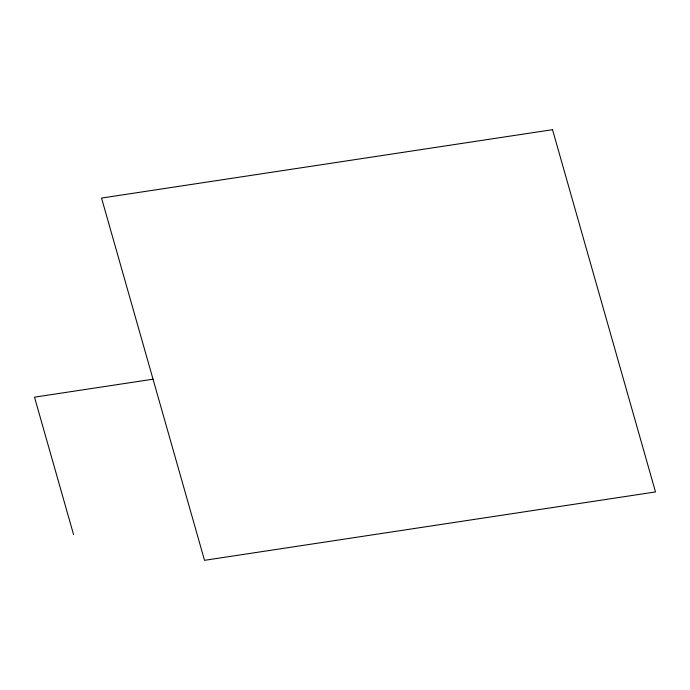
<?xml version="1.0" encoding="UTF-8"?>
<svg xmlns="http://www.w3.org/2000/svg" width="690" height="690" viewBox="0 0 690 690"><rect width="100%" height="100%" fill="white"/><g stroke="black" fill="none" stroke-linecap="round" stroke-linejoin="round"><path stroke-width="1.03" d="M153.033 379.198L34.5 397.173L73.554 534.552M552.518 129.677L101.542 198.065L204.525 560.323L655.5 491.936L552.518 129.677"/></g></svg>
